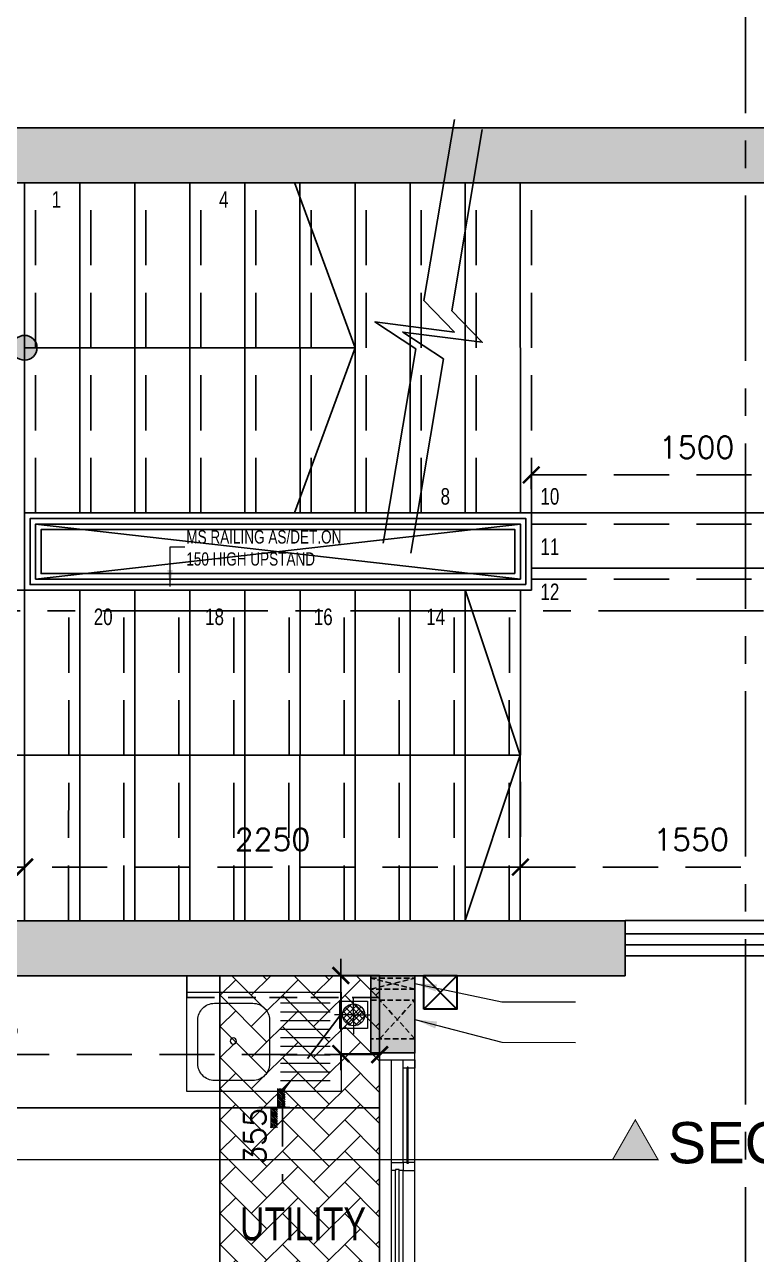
# Model space of a CAD drawing. Header units: millimetres. Extents: x 1180970 to 1231451, y -5737889 to -5695638.
# Drawn here: x 1210016 to 1213337, y -5720489 to -5714907 of the extents above; entities that cross this region are included whole.
import ezdxf

# ---------------------------------------------------------------- set-up
doc = ezdxf.new("R2010")
doc.units = ezdxf.units.MM
doc.header["$LTSCALE"] = 1000
doc.header["$MEASUREMENT"] = 0
for name, pattern in [('1BHK-A$1$( Hidden )', [0.375, 0.25, -0.125]), ('1BHK-A$1$HIDDEN', [0.375, 0.25, -0.125]), ('AUDIT_D_120904163729-0', [0]), ('T8 - GROUND FLOOR CORE$0$DASHED2', [0.375, 0.25, -0.125]), ('T8 - GROUND FLOOR CORE$0$HIDDEN', [0.375, 0.25, -0.125]), ('T8(T9 IS SIMILAR) - GROUND FLOOR - DIMENSION & TEXTING$0$HIDDEN', [0.375, 0.25, -0.125]), ('T8_PROFILE SECTIONS$0$HIDDEN', [0.375, 0.25, -0.125]), ('T8_PROFILE SECTIONS$0$PHANTOM2', [1.25, 0.625, -0.125, 0.125, -0.125, 0.125, -0.125]), ('T8_REFUGE COLUMNS$0$CENTER2', [1.125, 0.75, -0.125, 0.125, -0.125])]:
    doc.linetypes.add(name, pattern=pattern)
doc.layers.get('0').update_dxf_attribs({"linetype": 'AUDIT_D_120904163729-0'})
for name, color, linetype in [('1BHK-A$0$A-DECK SUNK 125', 8, 'Continuous'), ('1BHK-A$0$a-KIT FIX', 251, 'Continuous'), ('1BHK-A$0$A-SERVICES CUTOUT', 8, 'Continuous'), ('1BHK-A$0$a-tile drop', 3, 'Continuous'), ('1BHK-A$0$APT PLANS-typ$0$TILEDROP', 3, 'Continuous'), ('1BHK-A$0$LEDGE WALL', 5, 'Continuous'), ('T8 - GROUND FLOOR CORE$0$A-DIMENSIONS', 2, 'T8 - GROUND FLOOR CORE$0$HIDDEN'), ('T8 - GROUND FLOOR CORE$0$A-FINISHED STAIRS', 1, 'Continuous'), ('T8 - GROUND FLOOR CORE$0$A-UNFINISHED STAIRS', 30, 'T8 - GROUND FLOOR CORE$0$DASHED2'), ('T8 - GROUND FLOOR CORE$0$A_rail', 253, 'Continuous'), ('T8 - GROUND FLOOR CORE$0$B-AR-ANNO-E DECK FLOOR$0$a-text', 4, 'Continuous'), ('T8 - GROUND FLOOR CORE$0$BEAM', 5, 'T8 - GROUND FLOOR CORE$0$HIDDEN'), ('T8 - GROUND FLOOR CORE$0$CUT-OUT', 49, 'Continuous'), ('T8 - GROUND FLOOR CORE$1$STAIRS', 1, 'Continuous'), ('T8(T9 IS SIMILAR) - GROUND FLOOR - DIMENSION & TEXTING$0$A-DIMENSIONS', 2, 'T8(T9 IS SIMILAR) - GROUND FLOOR - DIMENSION & TEXTING$0$HIDDEN'), ('T8_PROFILE SECTIONS$0$A-PROFILE SECTIONS', 81, 'T8_PROFILE SECTIONS$0$PHANTOM2'), ('T8_REFUGE COLUMNS$0$A-CENTERLINE', 193, 'T8_REFUGE COLUMNS$0$CENTER2'), ('T8_REFUGE COLUMNS$0$A-RCC COLS', 3, 'Continuous'), ('T8_REFUGE COLUMNS$0$A-SHEAR WALL THICKENING', 3, 'Continuous')]:
    doc.layers.add(name, color=color, linetype=linetype)
for name, color, linetype, lineweight in [('1BHK-A$0$A-WALL- 160', 6, 'Continuous', 30), ('1BHK-A$0$Window', 4, 'Continuous', 20), ('1BHK-A$1$$0$a-TOI-fixtures', 251, 'Continuous', 0), ('1BHK-A$1$a-TOI-fixtures', 251, 'Continuous', 0), ('T8 - GROUND FLOOR CORE$0$R0-18-10-2014-T1-1st Podium Floor Plan$0$Text', 2, 'Continuous', 0), ('T8(T9 IS SIMILAR) - GROUND FLOOR - DIMENSION & TEXTING$0$a-Text', 4, 'Continuous', 0), ('T8(T9 IS SIMILAR) - GROUND FLOOR - DIMENSION & TEXTING$0$R0-18-10-2014-T1-1st Podium Floor Plan$0$Text', 2, 'Continuous', 0), ('T8(T9 IS SIMILAR) - GROUND FLOOR$0$D&W', 8, 'Continuous', 25)]:
    doc.layers.add(name, color=color, linetype=linetype, lineweight=lineweight)
doc.layers.add('T8_REFUGE COLUMNS$0$COL-HATCH', color=7, linetype='Continuous', lineweight=25, true_color=0xa3a3a3)
doc.styles.add('T8 - GROUND FLOOR CORE$0$ARIAL ARROW', font='swisscl.ttf')
doc.styles.add('T8 - GROUND FLOOR CORE$0$Romans 1', font='romans.shx', dxfattribs={"height": 100})
doc.styles.add('T8 - GROUND FLOOR CORE$0$Tahoma', font='tahoma.ttf')
doc.styles.add('T8(T9 IS SIMILAR) - GROUND FLOOR - DIMENSION & TEXTING$0$ARIAL ARROW', font='swisscl.ttf')
doc.styles.add('T8(T9 IS SIMILAR) - GROUND FLOOR - DIMENSION & TEXTING$0$Romans 1', font='romans.shx', dxfattribs={"height": 100})
doc.styles.add('T8(T9 IS SIMILAR) - GROUND FLOOR - DIMENSION & TEXTING$0$Tahoma', font='tahoma.ttf')
doc.styles.add('T8_PROFILE SECTIONS$0$arial', font='sanss___.ttf')
doc.dimstyles.new('T8 - GROUND FLOOR CORE$0$ALPINE S', dxfattribs={"dimscale": 0, "dimtxt": 100, "dimasz": 75, "dimexe": 0, "dimexo": 0, "dimgap": 75, "dimtad": 1, "dimdec": 0, "dimzin": 0, "dimdsep": 46, "dimtxsty": 'T8 - GROUND FLOOR CORE$0$Romans 1', "dimblk": 'T8 - GROUND FLOOR CORE$0$_ArchTick', "dimcen": 0.09, "dimclrd": 256, "dimclre": 256, "dimclrt": 7, "dimadec": 0, "dimazin": 0, "dimtfac": 1, "dimtdec": 0, "dimtofl": 0, "dimtmove": 1, "dimatfit": 0, "dimldrblk": 'T8 - GROUND FLOOR CORE$0$_Open90', "dimfxl": 1, "dimtolj": 1, "dimtzin": 0, "dimarcsym": 0})
doc.dimstyles.new('T8 - GROUND FLOOR CORE$0$SAMATA STD', dxfattribs={"dimtxt": 100, "dimasz": 50, "dimexe": 50, "dimexo": 50, "dimgap": 10, "dimtad": 0, "dimdec": 0, "dimrnd": 5, "dimzin": 0, "dimdsep": 46, "dimtxsty": 'T8 - GROUND FLOOR CORE$0$Tahoma', "dimblk": 'T8 - GROUND FLOOR CORE$0$_Origin2', "dimcen": -50, "dimdle": 50, "dimclrd": 7, "dimclre": 7, "dimclrt": 7, "dimadec": 0, "dimazin": 0, "dimtfac": 1, "dimtdec": 0, "dimtmove": 1, "dimatfit": 3, "dimfxl": 150, "dimtfill": 1, "dimtolj": 1, "dimtzin": 0, "dimlwd": -1, "dimlwe": -1, "dimarcsym": 0})
doc.dimstyles.new('T8(T9 IS SIMILAR) - GROUND FLOOR - DIMENSION & TEXTING$0$ALPINE S', dxfattribs={"dimscale": 0, "dimtxt": 100, "dimasz": 75, "dimexe": 0, "dimexo": 0, "dimgap": 75, "dimtad": 1, "dimdec": 0, "dimzin": 0, "dimdsep": 46, "dimtxsty": 'T8(T9 IS SIMILAR) - GROUND FLOOR - DIMENSION & TEXTING$0$Romans 1', "dimblk": 'T8(T9 IS SIMILAR) - GROUND FLOOR - DIMENSION & TEXTING$0$_ArchTick', "dimcen": 0.09, "dimclrd": 256, "dimclre": 256, "dimclrt": 7, "dimadec": 0, "dimazin": 0, "dimtfac": 1, "dimtdec": 0, "dimtofl": 0, "dimtmove": 1, "dimatfit": 0, "dimldrblk": 'T8(T9 IS SIMILAR) - GROUND FLOOR - DIMENSION & TEXTING$0$_Open90', "dimfxl": 1, "dimtolj": 1, "dimtzin": 0, "dimarcsym": 0})
doc.dimstyles.new('T8(T9 IS SIMILAR) - GROUND FLOOR - DIMENSION & TEXTING$0$SAMATA STD', dxfattribs={"dimtxt": 100, "dimasz": 50, "dimexe": 50, "dimexo": 50, "dimgap": 10, "dimtad": 0, "dimdec": 0, "dimrnd": 5, "dimzin": 0, "dimdsep": 46, "dimtxsty": 'T8(T9 IS SIMILAR) - GROUND FLOOR - DIMENSION & TEXTING$0$Tahoma', "dimblk": 'T8(T9 IS SIMILAR) - GROUND FLOOR - DIMENSION & TEXTING$0$_Origin2', "dimcen": -50, "dimdle": 50, "dimclrd": 7, "dimclre": 7, "dimclrt": 7, "dimadec": 0, "dimazin": 0, "dimtfac": 1, "dimtdec": 0, "dimtmove": 1, "dimatfit": 3, "dimfxl": 150, "dimtfill": 1, "dimtolj": 1, "dimtzin": 0, "dimlwd": -1, "dimlwe": -1, "dimarcsym": 0})

# ---------------------------------------------------------------- blocks, each defined once
blk = doc.blocks.new('1BHK-A$0$1500')
at = {"layer": '1BHK-A$0$Window', "color": 1, "lineweight": 13}
for p, q in [((1150276.5, -5694418.8), (1148842.5, -5694418.8)), ((1149307.5, -5694418.8), (1148880, -5694418.8)), ((1149307.5, -5694472.1), (1148880, -5694472.1)), ((1149773.7, -5694472.1), (1149345, -5694472.1)), ((1149811.2, -5694472.1), (1150276.5, -5694472.1)), ((1149307.5, -5694525.5), (1148842.5, -5694525.5)), ((1149773.7, -5694525.5), (1149345, -5694525.5)), ((1150239, -5694525.5), (1149811.2, -5694525.5)), ((1149773.7, -5694578.8), (1148842.5, -5694578.8)), ((1150239, -5694578.8), (1149811.2, -5694578.8))]:
    blk.add_line(p, q, dxfattribs=at)
at = {"layer": '1BHK-A$0$Window', "color": 5, "lineweight": 13}
for p, q in [((1149307.5, -5694449.1), (1148880, -5694449.1)), ((1149307.5, -5694453.6), (1148880, -5694453.6)), ((1149773.7, -5694490.7), (1149345, -5694490.7)), ((1149773.7, -5694506.9), (1149345, -5694506.9)), ((1150239, -5694544.1), (1149811.2, -5694544.1)), ((1150239, -5694560.2), (1149811.2, -5694560.2))]:
    blk.add_line(p, q, dxfattribs=at)
at = {"layer": '1BHK-A$0$Window', "color": 4, "lineweight": 13}
for points in [[(1148842.5, -5694418.8), (1148809.5, -5694418.8), (1148809.5, -5694578.8), (1148842.5, -5694578.8)], [(1148880, -5694453.6), (1148880, -5694472.1), (1148842.5, -5694472.1), (1148842.5, -5694418.8), (1148880, -5694418.8), (1148880, -5694449.1), (1148875.5, -5694449.1), (1148875.5, -5694453.6)], [(1149307.5, -5694453.6), (1149307.5, -5694472.1), (1149345, -5694472.1), (1149345, -5694418.8), (1149307.5, -5694418.8), (1149307.5, -5694449.1), (1149312, -5694449.1), (1149312, -5694453.6)], [(1150309.5, -5694418.8), (1150276.5, -5694418.8), (1150276.5, -5694578.8), (1150309.5, -5694578.8)], [(1149345, -5694506.9), (1149345, -5694525.5), (1149307.5, -5694525.5), (1149307.5, -5694472.1), (1149345, -5694472.1), (1149345, -5694490.7), (1149340.5, -5694490.7), (1149340.5, -5694506.9)], [(1149773.7, -5694506.9), (1149773.7, -5694525.5), (1149811.2, -5694525.5), (1149811.2, -5694472.1), (1149773.7, -5694472.1), (1149773.7, -5694490.7), (1149778.2, -5694490.7), (1149778.2, -5694506.9)], [(1149811.2, -5694560.2), (1149811.2, -5694578.8), (1149773.7, -5694578.8), (1149773.7, -5694525.5), (1149811.2, -5694525.5), (1149811.2, -5694544.1), (1149806.7, -5694544.1), (1149806.7, -5694560.2)], [(1150239, -5694560.2), (1150239, -5694578.8), (1150276.5, -5694578.8), (1150276.5, -5694525.5), (1150239, -5694525.5), (1150239, -5694544.1), (1150243.5, -5694544.1), (1150243.5, -5694560.2)]]:
    blk.add_lwpolyline(points, close=True, dxfattribs=at)
blk = doc.blocks.new('1BHK-A$0$SINK1-flat-1')
at = {"layer": '1BHK-A$1$a-TOI-fixtures'}
for p, q in [((-275, -50), (-50, -50)), ((-275, -88.9), (-50, -88.9)), ((-275, -127.8), (-50, -127.8)), ((-275, -166.7), (-50, -166.7)), ((-275, -205.6), (-50, -205.6)), ((-275, -244.4), (-50, -244.4)), ((-275, -283.3), (-50, -283.3)), ((-275, -322.2), (-50, -322.2)), ((-275, -361.1), (-50, -361.1)), ((-50, -400), (-275, -400))]:
    blk.add_line(p, q, dxfattribs=at)
blk.add_lwpolyline([(-700, 0), (-700, -450), (0, -450), (0, 0)], close=True, dxfattribs=at)
blk.add_lwpolyline([(-400, -50), (-575, -50, 0.414214), (-650, -125), (-650, -325, 0.414214), (-575, -400), (-400, -400, 0.414214), (-325, -325), (-325, -125, 0.414214)], format="xyb", close=True, dxfattribs=at)
at = {"layer": '1BHK-A$1$a-TOI-fixtures', "linetype": 'Continuous'}
blk.add_circle((-489.5, -228.6), 14.4, dxfattribs=at)
blk = doc.blocks.new('1BHK-A$1$$0$Type-A-First Floor Plan-bottom-up$0$FLOOR TRAP-flat-6')
at = {"layer": '1BHK-A$1$$0$a-TOI-fixtures'}
h = blk.add_hatch(dxfattribs=at)
h.set_pattern_fill('ACET-2D-_USER', color=256, scale=20, angle=45, style=0, double=1, pattern_type=0)
h.set_pattern_definition([(45, (-789896.981, 5385770.066), (-14.142135624, 14.142135624), []), (135, (-789896.981, 5385770.066), (-14.142135624, -14.142135624), [])])
edge = h.paths.add_edge_path()
edge.add_arc((150, 150), 50, 0, 360)
for q in [(150, 228.6), (67.6, 150), (237.4, 150), (150, 63.6)]:
    blk.add_line((150, 150), q, dxfattribs=at)
blk.add_lwpolyline([(87.5, 212.5), (212.5, 212.5), (212.5, 87.5), (87.5, 87.5)], close=True, dxfattribs=at)
blk.add_circle((150, 150), 50, dxfattribs=at)
blk = doc.blocks.new('1BHK-A$0$TILE DROP -x')
at = {"layer": '1BHK-A$0$APT PLANS-typ$0$TILEDROP'}
h = blk.add_hatch(dxfattribs=at)
h.set_pattern_fill('ACET-2D-ANSI31', color=8, scale=90, angle=90, style=0)
h.set_pattern_definition([(135, (-851695.914, 5365039.183), (-7.954951288, -7.954951288), [])])
h.paths.add_polyline_path([(-58324, -19206), (-58324, -19024), (-58262, -19024), (-58262, -19206)])
edge = h.paths.add_edge_path()
edge.add_line((-58324, -19381), (-58394, -19381))
edge.add_line((-58324, -19206), (-58324, -19381))
edge.add_line((-58393, -19206), (-58324, -19206))
edge.add_line((-58393, -19381), (-58393, -19206))
at = {"layer": '1BHK-A$0$APT PLANS-typ$0$TILEDROP', "color": 1}
blk.add_line((-58154, -19206), (-58434, -19206), dxfattribs=at)
at = {"layer": '1BHK-A$0$APT PLANS-typ$0$TILEDROP', "color": 20, "const_width": 10}
for points in [[(-58262, -19206), (-58262, -19024)], [(-58324, -19381), (-58324, -19206)], [(-58324, -19206), (-58262, -19206)]]:
    blk.add_lwpolyline(points, dxfattribs=at)
blk = doc.blocks.new('1BHK-A')
at = {"layer": '1BHK-A$0$A-DECK SUNK 125'}
h = blk.add_hatch(dxfattribs=at)
h.set_pattern_fill('AR-HBONE', color=256, scale=25, style=0)
h.set_pattern_definition([(45, (-107180.45, 61072.54), (1e-14, 141.4213562), [300, -100]), (135, (-107109.74, 61143.25), (1e-14, 141.4213562), [300, -100])])
h.paths.add_polyline_path([(1147149.5, -5721674.6), (1146939.2, -5721674.6), (1146939.2, -5721574.6), (1146424.5, -5721574.6), (1146424.5, -5719224.6), (1147149.5, -5719224.6)])
at = {"linetype": '1BHK-A$1$( Hidden )', "ltscale": 0.1}
for p, q in [((1146264.7, -5719285.5), (1146464.2, -5719235.5)), ((1146464.2, -5719285.5), (1146264.7, -5719235.5)), ((1146264.6, -5719510.5), (1146424.5, -5719335.5, 0.6)), ((1146424.5, -5719510.5, 0.6), (1146264.7, -5719335.5))]:
    blk.add_line(p, q, dxfattribs=at)
for points in [[(1146464.2, -5719235.5), (1146264.7, -5719235.5), (1146264.7, -5719285.5), (1146464.2, -5719285.5)], [(1146464.2, -5719335.5), (1146264.7, -5719335.5), (1146264.7, -5719510.5), (1146464.2, -5719510.5)]]:
    blk.add_lwpolyline(points, close=True, dxfattribs=at)
at = {"layer": '1BHK-A$0$a-KIT FIX', "color": 1}
blk.add_line((1146424.5, -5719824.6), (1150039.7, -5719824.6), dxfattribs=at)
at = {"layer": '1BHK-A$0$A-SERVICES CUTOUT', "ltscale": 5}
blk.add_lwpolyline([(1147149.5, -5721674.6), (1146939.2, -5721674.6), (1146939.2, -5721574.6), (1146424.5, -5721574.6), (1146424.5, -5719224.6), (1147149.5, -5719224.6)], close=True, dxfattribs=at)
at = {"layer": '1BHK-A$0$A-WALL- 160', "color": 5, "ltscale": 0.3}
for p, q in [((1146074.8, -5719224.2), (1146224.3, -5719376, 0.6)), ((1146224.3, -5719224.2), (1146074.8, -5719376, 0.6))]:
    blk.add_line(p, q, dxfattribs=at)
blk.add_lwpolyline([(1146224.3, -5719376), (1146224.3, -5719224), (1146074.3, -5719224), (1146074.3, -5719376)], close=True, dxfattribs=at)
at = {"layer": '1BHK-A$0$LEDGE WALL', "linetype": '1BHK-A$1$HIDDEN', "ltscale": 0.5}
blk.add_lwpolyline([(1147299.5, -5719224), (1147299.5, -5719324), (1146424.5, -5719324)], dxfattribs=at)
at = {"layer": '1BHK-A$0$a-KIT FIX', "extrusion": (0, 0, -1), "xscale": -1, "zscale": -1, "rotation": 180}
blk.add_blockref('1BHK-A$0$SINK1-flat-1', (-1146599.5, -5719749.7), dxfattribs=at)
at = {"layer": '1BHK-A$0$a-tile drop', "xscale": -0.5, "yscale": 0.5, "zscale": 0.5, "rotation": 180.0003204097975}
blk.add_blockref('1BHK-A$0$TILE DROP -x', (1176050, -5729426.1), dxfattribs=at)
at = {"layer": '1BHK-A$0$A-WALL- 160', "linetype": 'ByBlock', "xscale": -1, "rotation": 90}
blk.add_blockref('1BHK-A$0$1500', (-4548154.3, -4570764.3), dxfattribs=at)
at = {"layer": '1BHK-A$1$$0$a-TOI-fixtures', "extrusion": (0, 0, -1), "zscale": -1, "rotation": 270}
blk.add_blockref('1BHK-A$1$$0$Type-A-First Floor Plan-bottom-up$0$FLOOR TRAP-flat-6', (-1146692.9, -5719252.1), dxfattribs=at)
blk = doc.blocks.new('T8_REFUGE COLUMNS$0$A$C277F3394')
at = {"layer": 'T8_REFUGE COLUMNS$0$A-SHEAR WALL THICKENING', "linetype": 'ByBlock', "true_color": 0xa3a3a3}
h = blk.add_hatch(color=253, dxfattribs=at)
h.dxf.hatch_style = 1
h.paths.add_polyline_path([(6495, 0.2), (6695, 0.2), (6695, -349.8), (6495, -349.8)])
at = {"layer": 'T8_REFUGE COLUMNS$0$A-SHEAR WALL THICKENING', "linetype": 'ByBlock'}
blk.add_lwpolyline([(6495, 0.2), (6695, 0.2), (6695, -349.8), (6495, -349.8)], close=True, dxfattribs=at)
blk = doc.blocks.new('T8_REFUGE COLUMNS$0$A$C46A13422')
at = {"layer": 'T8_REFUGE COLUMNS$0$A-SHEAR WALL THICKENING', "linetype": 'ByBlock'}
blk.add_blockref('T8_REFUGE COLUMNS$0$A$C277F3394', (-5609.8, -7500), dxfattribs=at)
blk = doc.blocks.new('T8_REFUGE COLUMNS')
at = {"layer": 'T8_REFUGE COLUMNS$0$COL-HATCH', "linetype": 'ByBlock'}
h = blk.add_hatch(color=256, dxfattribs=at)
h.dxf.hatch_style = 1
h.paths.add_polyline_path([(1215612.1, -5715624.9), (1207452.1, -5715624.9), (1207452.1, -5715374.9), (1215612.1, -5715374.9)])
h = blk.add_hatch(color=256, dxfattribs=at)
h.dxf.hatch_style = 1
h.paths.add_polyline_path([(1212742.1, -5719224.9), (1207452.1, -5719224.9), (1207452.1, -5718974.9), (1212742.1, -5718974.9)])
at = {"layer": 'T8_REFUGE COLUMNS$0$A-CENTERLINE'}
for p, q in [((1213287.1, -5728808.5), (1213287.1, -5698573.6)), ((1223494.9, -5717567.4), (1182495.9, -5717567.4))]:
    blk.add_line(p, q, dxfattribs=at)
at = {"layer": 'T8_REFUGE COLUMNS$0$A-RCC COLS', "linetype": 'ByBlock'}
for points in [[(1215612.1, -5715624.9), (1207452.1, -5715624.9), (1207452.1, -5715374.9), (1215612.1, -5715374.9)], [(1212742.1, -5719224.9), (1207452.1, -5719224.9), (1207452.1, -5718974.9), (1212742.1, -5718974.9)]]:
    blk.add_lwpolyline(points, close=True, dxfattribs=at)
blk.add_blockref('T8_REFUGE COLUMNS$0$A$C46A13422', (1210702.1, -5711724.9), dxfattribs=at)
blk = doc.blocks.new('T8 - GROUND FLOOR CORE$1$A$C29262D9E')
at = {"layer": 'T8 - GROUND FLOOR CORE$1$STAIRS'}
h = blk.add_hatch(color=7, dxfattribs=at)
edge = h.paths.add_edge_path()
edge.add_arc((0, 0), 0.075, 0, 360)
at = {"layer": 'T8 - GROUND FLOOR CORE$1$STAIRS', "color": 7}
blk.add_circle((0, 0), 0.075, dxfattribs=at)
blk = doc.blocks.new('T8 - GROUND FLOOR CORE$0$_ArchTick')
at = {"color": 0, "linetype": 'ByBlock', "const_width": 0.15}
blk.add_lwpolyline([(-0.5, -0.5), (0.5, 0.5)], dxfattribs=at)
blk = doc.blocks.new('*D191')
at = {"layer": 'T8 - GROUND FLOOR CORE$0$A-DIMENSIONS', "linetype": 'T8 - GROUND FLOOR CORE$0$HIDDEN', "lineweight": -2, "transparency": 16777216}
for p, q in [((1208515.7, -5718849.4), (1208515.7, -5718731.4)), ((1210015.9, -5718931.1), (1210015.9, -5718731.4))]:
    blk.add_line(p, q, dxfattribs=at)
at = {"layer": 'T8 - GROUND FLOOR CORE$0$A-DIMENSIONS', "lineweight": -2, "transparency": 16777216}
blk.add_line((1210015.9, -5718731.4), (1208515.7, -5718731.4), dxfattribs=at)
at = {"layer": 'T8 - GROUND FLOOR CORE$0$A-DIMENSIONS', "linetype": 'ByBlock', "lineweight": -2, "transparency": 16777216, "xscale": 75, "yscale": 75, "zscale": 75, "rotation": 180}
blk.add_blockref('T8 - GROUND FLOOR CORE$0$_ArchTick', (1208515.7, -5718731.4), dxfattribs=at)
at = {"layer": 'T8 - GROUND FLOOR CORE$0$A-DIMENSIONS', "linetype": 'ByBlock', "lineweight": -2, "transparency": 16777216, "xscale": 75, "yscale": 75, "zscale": 75}
blk.add_blockref('T8 - GROUND FLOOR CORE$0$_ArchTick', (1210015.9, -5718731.4), dxfattribs=at)
at = {"layer": 'T8 - GROUND FLOOR CORE$0$A-DIMENSIONS', "color": 7, "linetype": 'ByBlock', "transparency": 16777216, "insert": (1209265.8, -5718606.4), "char_height": 100, "attachment_point": 5, "style": 'T8 - GROUND FLOOR CORE$0$Romans 1'}
blk.add_mtext('\\A1;1500', dxfattribs=at)
blk = doc.blocks.new('T8 - GROUND FLOOR CORE$0$_Open90')
at = {"color": 0, "linetype": 'ByBlock', "lineweight": -2}
for p, q in [((0, 0), (-1, 0)), ((-0.5, 0.5), (0, 0)), ((0, 0), (-0.5, -0.5))]:
    blk.add_line(p, q, dxfattribs=at)
blk = doc.blocks.new('*D192')
at = {"layer": 'T8 - GROUND FLOOR CORE$0$A-DIMENSIONS', "linetype": 'T8 - GROUND FLOOR CORE$0$HIDDEN', "lineweight": -2, "transparency": 16777216}
for p, q in [((1212265.9, -5718719.2), (1212265.9, -5718731.4)), ((1213815.7, -5718719.2), (1213815.7, -5718731.4))]:
    blk.add_line(p, q, dxfattribs=at)
at = {"layer": 'T8 - GROUND FLOOR CORE$0$A-DIMENSIONS', "lineweight": -2, "transparency": 16777216}
blk.add_line((1212265.9, -5718731.4), (1213815.7, -5718731.4), dxfattribs=at)
at = {"layer": 'T8 - GROUND FLOOR CORE$0$A-DIMENSIONS', "linetype": 'ByBlock', "lineweight": -2, "transparency": 16777216, "xscale": 75, "yscale": 75, "zscale": 75, "rotation": 180}
blk.add_blockref('T8 - GROUND FLOOR CORE$0$_ArchTick', (1212265.9, -5718731.4), dxfattribs=at)
at = {"layer": 'T8 - GROUND FLOOR CORE$0$A-DIMENSIONS', "linetype": 'ByBlock', "lineweight": -2, "transparency": 16777216, "xscale": 75, "yscale": 75, "zscale": 75}
blk.add_blockref('T8 - GROUND FLOOR CORE$0$_ArchTick', (1213815.7, -5718731.4), dxfattribs=at)
at = {"layer": 'T8 - GROUND FLOOR CORE$0$A-DIMENSIONS', "color": 7, "linetype": 'ByBlock', "transparency": 16777216, "insert": (1213040.8, -5718606.4), "char_height": 100, "attachment_point": 5, "style": 'T8 - GROUND FLOOR CORE$0$Romans 1'}
blk.add_mtext('\\A1;1550', dxfattribs=at)
blk = doc.blocks.new('*D193')
at = {"layer": 'T8 - GROUND FLOOR CORE$0$A-DIMENSIONS', "linetype": 'T8 - GROUND FLOOR CORE$0$HIDDEN', "lineweight": -2, "transparency": 16777216}
for p, q in [((1210015.9, -5718344.5), (1210015.9, -5718731.4)), ((1212265.9, -5718344.5), (1212265.9, -5718731.4))]:
    blk.add_line(p, q, dxfattribs=at)
at = {"layer": 'T8 - GROUND FLOOR CORE$0$A-DIMENSIONS', "lineweight": -2, "transparency": 16777216}
blk.add_line((1212265.9, -5718731.4), (1210015.9, -5718731.4), dxfattribs=at)
at = {"layer": 'T8 - GROUND FLOOR CORE$0$A-DIMENSIONS', "linetype": 'ByBlock', "lineweight": -2, "transparency": 16777216, "xscale": 75, "yscale": 75, "zscale": 75, "rotation": 180}
blk.add_blockref('T8 - GROUND FLOOR CORE$0$_ArchTick', (1210015.9, -5718731.4), dxfattribs=at)
at = {"layer": 'T8 - GROUND FLOOR CORE$0$A-DIMENSIONS', "linetype": 'ByBlock', "lineweight": -2, "transparency": 16777216, "xscale": 75, "yscale": 75, "zscale": 75}
blk.add_blockref('T8 - GROUND FLOOR CORE$0$_ArchTick', (1212265.9, -5718731.4), dxfattribs=at)
at = {"layer": 'T8 - GROUND FLOOR CORE$0$A-DIMENSIONS', "color": 7, "linetype": 'ByBlock', "transparency": 16777216, "insert": (1211140.9, -5718606.4), "char_height": 100, "attachment_point": 5, "style": 'T8 - GROUND FLOOR CORE$0$Romans 1'}
blk.add_mtext('\\A1;2250', dxfattribs=at)
blk = doc.blocks.new('T8 - GROUND FLOOR CORE$0$_Origin2')
at = {"color": 0, "linetype": 'ByBlock', "lineweight": -2}
blk.add_line((-0.5, 0), (-1, 0), dxfattribs=at)
for radius in [0.5, 0.25]:
    blk.add_circle((0, 0), radius, dxfattribs=at)
blk = doc.blocks.new('*D239')
at = {"layer": 'T8 - GROUND FLOOR CORE$0$A-DIMENSIONS', "linetype": 'T8 - GROUND FLOOR CORE$0$HIDDEN', "lineweight": -2, "transparency": 16777216}
for p, q in [((1212315.6, -5717016), (1212315.6, -5716951)), ((1213815.7, -5717016), (1213815.7, -5716951))]:
    blk.add_line(p, q, dxfattribs=at)
at = {"layer": 'T8 - GROUND FLOOR CORE$0$A-DIMENSIONS', "lineweight": -2, "transparency": 16777216}
blk.add_line((1212315.6, -5716951), (1213815.7, -5716951), dxfattribs=at)
at = {"layer": 'T8 - GROUND FLOOR CORE$0$A-DIMENSIONS', "linetype": 'ByBlock', "lineweight": -2, "transparency": 16777216, "xscale": 75, "yscale": 75, "zscale": 75, "rotation": 180}
blk.add_blockref('T8 - GROUND FLOOR CORE$0$_ArchTick', (1212315.6, -5716951), dxfattribs=at)
at = {"layer": 'T8 - GROUND FLOOR CORE$0$A-DIMENSIONS', "linetype": 'ByBlock', "lineweight": -2, "transparency": 16777216, "xscale": 75, "yscale": 75, "zscale": 75}
blk.add_blockref('T8 - GROUND FLOOR CORE$0$_ArchTick', (1213815.7, -5716951), dxfattribs=at)
at = {"layer": 'T8 - GROUND FLOOR CORE$0$A-DIMENSIONS', "color": 7, "linetype": 'ByBlock', "transparency": 16777216, "insert": (1213065.7, -5716826), "char_height": 100, "attachment_point": 5, "style": 'T8 - GROUND FLOOR CORE$0$Romans 1'}
blk.add_mtext('\\A1;1500', dxfattribs=at)
blk = doc.blocks.new('T8(T9 IS SIMILAR) - GROUND FLOOR - DIMENSION & TEXTING$0$_ArchTick')
at = {"color": 0, "linetype": 'ByBlock', "const_width": 0.15}
blk.add_lwpolyline([(-0.5, -0.5), (0.5, 0.5)], dxfattribs=at)
blk = doc.blocks.new('*D736')
at = {"layer": 'T8(T9 IS SIMILAR) - GROUND FLOOR - DIMENSION & TEXTING$0$A-DIMENSIONS', "lineweight": -2, "transparency": 16777216}
for p, q in [((1211451, -5719223), (1211451, -5719148)), ((1211451, -5719223), (1211451, -5719578.3)), ((1211451, -5719400.6), (1211186.1, -5719750.4)), ((1211451, -5719578.3), (1211451, -5719653.3)), ((1211186.1, -5719750.4), (1211186.1, -5720157.5))]:
    blk.add_line(p, q, dxfattribs=at)
at = {"layer": 'T8(T9 IS SIMILAR) - GROUND FLOOR - DIMENSION & TEXTING$0$A-DIMENSIONS', "linetype": 'T8(T9 IS SIMILAR) - GROUND FLOOR - DIMENSION & TEXTING$0$HIDDEN', "lineweight": -2, "transparency": 16777216}
for p, q in [((1211627.3, -5719223), (1211451, -5719223)), ((1211627.3, -5719578.3), (1211451, -5719578.3))]:
    blk.add_line(p, q, dxfattribs=at)
at = {"layer": 'T8(T9 IS SIMILAR) - GROUND FLOOR - DIMENSION & TEXTING$0$A-DIMENSIONS', "linetype": 'ByBlock', "lineweight": -2, "transparency": 16777216, "xscale": 75, "yscale": 75, "zscale": 75}
for p, rotation in [((1211451, -5719223), 270), ((1211451, -5719578.3), 90)]:
    blk.add_blockref('T8(T9 IS SIMILAR) - GROUND FLOOR - DIMENSION & TEXTING$0$_ArchTick', p, dxfattribs=dict(at, rotation=rotation))
at = {"layer": 'T8(T9 IS SIMILAR) - GROUND FLOOR - DIMENSION & TEXTING$0$A-DIMENSIONS', "color": 7, "linetype": 'ByBlock', "transparency": 16777216, "insert": (1211061.1, -5719954), "char_height": 100, "attachment_point": 5, "rotation": 90, "style": 'T8(T9 IS SIMILAR) - GROUND FLOOR - DIMENSION & TEXTING$0$Romans 1'}
blk.add_mtext('\\A1;355', dxfattribs=at)
blk = doc.blocks.new('T8(T9 IS SIMILAR) - GROUND FLOOR - DIMENSION & TEXTING$0$_Open90')
at = {"color": 0, "linetype": 'ByBlock', "lineweight": -2}
for p, q in [((0, 0), (-1, 0)), ((-0.5, 0.5), (0, 0)), ((0, 0), (-0.5, -0.5))]:
    blk.add_line(p, q, dxfattribs=at)
blk = doc.blocks.new('*D698')
at = {"layer": 'T8(T9 IS SIMILAR) - GROUND FLOOR - DIMENSION & TEXTING$0$A-DIMENSIONS', "linetype": 'T8(T9 IS SIMILAR) - GROUND FLOOR - DIMENSION & TEXTING$0$HIDDEN', "lineweight": -2, "transparency": 16777216}
for p, q in [((1208012.1, -5719223.7), (1208012.1, -5719582.7)), ((1211627.3, -5719224), (1211627.3, -5719582.7))]:
    blk.add_line(p, q, dxfattribs=at)
at = {"layer": 'T8(T9 IS SIMILAR) - GROUND FLOOR - DIMENSION & TEXTING$0$A-DIMENSIONS', "lineweight": -2, "transparency": 16777216}
blk.add_line((1211627.3, -5719582.7), (1208012.1, -5719582.7), dxfattribs=at)
at = {"layer": 'T8(T9 IS SIMILAR) - GROUND FLOOR - DIMENSION & TEXTING$0$A-DIMENSIONS', "linetype": 'ByBlock', "lineweight": -2, "transparency": 16777216, "xscale": 75, "yscale": 75, "zscale": 75, "rotation": 180}
blk.add_blockref('T8(T9 IS SIMILAR) - GROUND FLOOR - DIMENSION & TEXTING$0$_ArchTick', (1208012.1, -5719582.7), dxfattribs=at)
at = {"layer": 'T8(T9 IS SIMILAR) - GROUND FLOOR - DIMENSION & TEXTING$0$A-DIMENSIONS', "linetype": 'ByBlock', "lineweight": -2, "transparency": 16777216, "xscale": 75, "yscale": 75, "zscale": 75}
blk.add_blockref('T8(T9 IS SIMILAR) - GROUND FLOOR - DIMENSION & TEXTING$0$_ArchTick', (1211627.3, -5719582.7), dxfattribs=at)
at = {"layer": 'T8(T9 IS SIMILAR) - GROUND FLOOR - DIMENSION & TEXTING$0$A-DIMENSIONS', "color": 7, "linetype": 'ByBlock', "transparency": 16777216, "insert": (1209819.7, -5719457.7), "char_height": 100, "attachment_point": 5, "style": 'T8(T9 IS SIMILAR) - GROUND FLOOR - DIMENSION & TEXTING$0$Romans 1'}
blk.add_mtext('\\A1;3615', dxfattribs=at)
blk = doc.blocks.new('T8(T9 IS SIMILAR) - GROUND FLOOR - DIMENSION & TEXTING$0$_Origin2')
at = {"color": 0, "linetype": 'ByBlock', "lineweight": -2}
blk.add_line((-0.5, 0), (-1, 0), dxfattribs=at)
for radius in [0.5, 0.25]:
    blk.add_circle((0, 0), radius, dxfattribs=at)
blk = doc.blocks.new('T8_PROFILE SECTIONS$0$MH')
at = {"layer": 'T8_PROFILE SECTIONS$0$A-PROFILE SECTIONS', "linetype": 'T8_PROFILE SECTIONS$0$HIDDEN', "ltscale": 2}
h = blk.add_hatch(color=256, dxfattribs=at)
h.dxf.hatch_style = 1
h.paths.add_polyline_path([(1140339.1, -5697424.8), (1140519.9, -5697528.1), (1140339.1, -5697631.3)])
at = {"layer": 'T8_PROFILE SECTIONS$0$A-PROFILE SECTIONS', "linetype": 'T8_PROFILE SECTIONS$0$HIDDEN', "ltscale": 2, "const_width": 5}
blk.add_lwpolyline([(1140339.1, -5697424.8), (1140339.1, -5697424.8), (1140519.9, -5697528.1), (1140339.1, -5697631.3)], close=True, dxfattribs=at)
blk.add_lwpolyline([(1140339.1, -5697424.8), (1140339.1, -5700565.7)], dxfattribs=at)
blk = doc.blocks.new('PROFILE SECTION LINE T9')
at = {"layer": 'T8_PROFILE SECTIONS$0$A-PROFILE SECTIONS', "linetype": 'ByBlock', "xscale": -1, "rotation": 270}
blk.add_blockref('T8_PROFILE SECTIONS$0$MH', (5724597.5, -1148782.9, 0), dxfattribs=at)
at = {"layer": 'T8_PROFILE SECTIONS$0$A-PROFILE SECTIONS', "linetype": 'ByBlock', "insert": (27216.3, -8272.8, 0), "char_height": 187.5, "attachment_point": 1, "style": 'T8_PROFILE SECTIONS$0$arial'}
blk.add_mtext_dynamic_manual_height_columns('SEC-8', width=301.334, gutter_width=500, heights=[0], dxfattribs=at)
blk = doc.blocks.new('T8 - GROUND FLOOR CORE')
at = {"layer": 'T8 - GROUND FLOOR CORE$0$A-FINISHED STAIRS'}
for p, q in [((1210015.9, -5717474, 0.5), (1210015.7, -5715624)), ((1210265.9, -5717124, 0.4), (1210265.7, -5715624)), ((1210515.9, -5717124, 0.4), (1210515.7, -5715624)), ((1210765.9, -5717124, 0.4), (1210765.7, -5715624)), ((1211015.9, -5717124, 0.4), (1211015.7, -5715624)), ((1211265.9, -5717124, 0.4), (1211265.7, -5715624)), ((1211515.9, -5717124, 0.4), (1211515.7, -5715624)), ((1211765.9, -5717124, 0.4), (1211765.7, -5715624)), ((1212015.9, -5717124, 0.4), (1212015.7, -5715624)), ((1212265.9, -5717124, 0.4), (1212265.7, -5715624)), ((1212315.6, -5717124), (1213815.7, -5717124)), ((1212315.6, -5717374), (1213815.7, -5717374)), ((1210015.7, -5718974), (1210015.9, -5717474, 0.4)), ((1210265.7, -5718974), (1210265.9, -5717474, 0.4)), ((1210515.7, -5718974), (1210515.9, -5717474, 0.4)), ((1210765.7, -5718974), (1210765.9, -5717474, 0.4)), ((1211015.7, -5718974), (1211015.9, -5717474, 0.4)), ((1211265.7, -5718974), (1211265.9, -5717474, 0.4)), ((1211515.7, -5718974), (1211515.9, -5717474, 0.4)), ((1211765.7, -5718974), (1211765.9, -5717474, 0.4)), ((1212015.7, -5718974), (1212015.9, -5717474, 0.4)), ((1212265.7, -5718974), (1212265.9, -5717474, 0.4))]:
    blk.add_line(p, q, dxfattribs=at)
at = {"layer": 'T8 - GROUND FLOOR CORE$0$A-UNFINISHED STAIRS', "linetype": 'T8 - GROUND FLOOR CORE$0$HIDDEN'}
for p, q in [((1210065.9, -5717124, 0.4), (1210065.7, -5715624)), ((1210315.9, -5717124, 0.4), (1210315.7, -5715624)), ((1210565.9, -5717124, 0.4), (1210565.7, -5715624)), ((1210815.9, -5717124, 0.4), (1210815.7, -5715624)), ((1211065.9, -5717124, 0.4), (1211065.7, -5715624)), ((1211315.9, -5717124, 0.4), (1211315.7, -5715624)), ((1211565.9, -5717124, 0.4), (1211565.7, -5715624)), ((1211815.9, -5717124, 0.4), (1211815.7, -5715624)), ((1212065.9, -5717124, 0.4), (1212065.7, -5715624)), ((1212315.9, -5717124, 0.4), (1212315.7, -5715624)), ((1212315.6, -5717174), (1213815.7, -5717174)), ((1209965.9, -5717474, 0.4), (1210015.9, -5717474, 0.5)), ((1210215.7, -5718974), (1210215.9, -5717474, 0.4)), ((1210465.7, -5718974), (1210465.9, -5717474, 0.4)), ((1210715.7, -5718974), (1210715.9, -5717474, 0.4)), ((1210965.7, -5718974), (1210965.9, -5717474, 0.4)), ((1211215.7, -5718974), (1211215.9, -5717474, 0.4)), ((1211465.7, -5718974), (1211465.9, -5717474, 0.4)), ((1211715.7, -5718974), (1211715.9, -5717474, 0.4)), ((1211965.7, -5718974), (1211965.9, -5717474, 0.4)), ((1212215.7, -5718974), (1212215.9, -5717474, 0.4)), ((1212315.6, -5717424), (1213815.7, -5717424))]:
    blk.add_line(p, q, dxfattribs=at)
at = {"layer": 'T8 - GROUND FLOOR CORE$0$A_rail', "color": 7}
for points in [[(1212315.9, -5717474), (1210015.7, -5717474), (1210015.7, -5717124), (1212315.9, -5717124)], [(1212240.9, -5717399), (1210090.7, -5717399), (1210090.7, -5717199), (1212240.9, -5717199)]]:
    blk.add_lwpolyline(points, close=True, dxfattribs=at)
at = {"layer": 'T8 - GROUND FLOOR CORE$0$A_rail', "color": 5}
for points in [[(1212290.9, -5717449), (1210040.7, -5717449), (1210040.7, -5717149), (1212290.9, -5717149)], [(1212265.9, -5717424), (1210065.7, -5717424), (1210065.7, -5717174), (1212265.9, -5717174)]]:
    blk.add_lwpolyline(points, close=True, dxfattribs=at)
at = {"layer": 'T8 - GROUND FLOOR CORE$0$BEAM', "linetype": 'ByBlock'}
for points in [[(1213975.7, -5718349.9), (1213975.7, -5719134), (1212742.1, -5719134)], [(1213815.7, -5718349.9), (1213815.7, -5718974), (1212742.1, -5718974)], [(1213925.7, -5718349.9), (1213925.7, -5719084), (1212742.1, -5719084)], [(1213875.7, -5718349.9), (1213875.7, -5719034), (1212742.1, -5719034)]]:
    blk.add_lwpolyline(points, dxfattribs=at)
at = {"layer": 'T8 - GROUND FLOOR CORE$0$CUT-OUT'}
for p, q in [((1212265.9, -5717174, 0.4), (1210065.7, -5717424, 1)), ((1210065.7, -5717174, 1), (1212265.9, -5717424, 0.4))]:
    blk.add_line(p, q, dxfattribs=at)
at = {"layer": 'T8 - GROUND FLOOR CORE$1$STAIRS', "color": 7}
for points in [[(1211966.5, -5715337.6), (1211828.1, -5716160.1), (1211966.5, -5716302.8), (1211605.8, -5716256.7), (1211791.3, -5716378.9), (1211643.1, -5717260.3)], [(1212092.8, -5715383.5), (1211954.4, -5716206), (1212092.8, -5716348.7), (1211732, -5716302.6), (1211917.6, -5716424.8), (1211769.3, -5717306.2)]]:
    blk.add_lwpolyline(points, dxfattribs=at)
for points, elevation in [([(1210015.8, -5716374.1), (1211515.7, -5716374.1), (1211240.7, -5717124), (1211515.7, -5716374.1), (1211240.7, -5715624)], 0), ([(1209265.7, -5718223.4), (1212265.7, -5718223.4), (1212015.7, -5718973.3), (1212265.7, -5718223.4), (1212015.7, -5717473.3)], -0.8)]:
    blk.add_lwpolyline(points, dxfattribs=dict(at, elevation=elevation))
at = {"layer": 'T8 - GROUND FLOOR CORE$0$B-AR-ANNO-E DECK FLOOR$0$a-text', "xscale": 750, "yscale": 750, "zscale": 750}
blk.add_blockref('T8 - GROUND FLOOR CORE$1$A$C29262D9E', (1210015.7, -5716374, -0.2), dxfattribs=at)
at = {"layer": 'T8 - GROUND FLOOR CORE$0$R0-18-10-2014-T1-1st Podium Floor Plan$0$Text', "linetype": 'ByBlock', "style": 'T8 - GROUND FLOOR CORE$0$ARIAL ARROW'}
for s, p in [('1', (1210138.4, -5715738.3, 0.6)), ('4', (1210898.3, -5715738.3, 0.6)), ('8', (1211903.8, -5717086.1, 0.6)), ('10', (1212357.2, -5717086.1, 0.6)), ('11', (1212357.2, -5717314.5, 0.6)), ('12', (1212357.2, -5717519.3, 0.6)), ('20', (1210329.7, -5717632.7, 0.6)), ('18', (1210835.1, -5717632.7, 0.6)), ('16', (1211328.5, -5717632.7, 0.6)), ('14', (1211838.6, -5717632.7, 0.6))]:
    blk.add_text(s, height=75, dxfattribs=at).set_placement(p)
at = {"layer": 'T8 - GROUND FLOOR CORE$0$R0-18-10-2014-T1-1st Podium Floor Plan$0$Text', "insert": (1210749.7, -5717363.5, 0.6), "char_height": 60, "width": 721.2, "attachment_point": 7, "style": 'T8 - GROUND FLOOR CORE$0$ARIAL ARROW'}
blk.add_mtext('MS RAILING AS/DET.ON 150 HIGH UPSTAND', dxfattribs=at)
at = {"layer": 'T8 - GROUND FLOOR CORE$0$A-DIMENSIONS', "linetype": 'ByBlock'}
for base, p1, p2, picture, middle in [((1213815.7, -5716951), (1212315.6, -5717016), (1213815.7, -5717016), '*D239', (1213065.7, -5716826)), ((1210015.9, -5718731.4), (1212265.9, -5718344.5, 0.4), (1210015.9, -5718344.5, 0.4), '*D193', (1211140.9, -5718606.4)), ((1208515.7, -5718731.4), (1210015.9, -5718931.1, 0.4), (1208515.7, -5718849.4), '*D191', (1209265.8, -5718606.4)), ((1213815.7, -5718731.4), (1212265.9, -5718719.2, 0.3), (1213815.7, -5718719.2), '*D192', (1213040.8, -5718606.4))]:
    dim = blk.add_linear_dim(base=base, p1=p1, p2=p2, dimstyle='T8 - GROUND FLOOR CORE$0$ALPINE S', override={"dimscale": 1, "dimfxl": 5, "dimarcsym": 1}, dxfattribs=at)
    dim.commit()
    dim.dimension.update_dxf_attribs({"geometry": picture, "text_midpoint": middle})
at = {"layer": 'T8 - GROUND FLOOR CORE$0$R0-18-10-2014-T1-1st Podium Floor Plan$0$Text'}
blk.add_leader([(1210675.7, -5717457.9), (1210675.7, -5717277.7), (1210743.7, -5717277.6)], dimstyle='T8 - GROUND FLOOR CORE$0$SAMATA STD', override={"dimasz": 75, "dimclrd": 2, "dimfxlon": 1, "dimarcsym": 1}, dxfattribs=at)
blk = doc.blocks.new('T8(T9 IS SIMILAR) - GROUND FLOOR')
at = {"layer": 'T8(T9 IS SIMILAR) - GROUND FLOOR$0$D&W', "linetype": 'ByBlock'}
for name in ['T8_REFUGE COLUMNS', 'T8 - GROUND FLOOR CORE']:
    blk.add_blockref(name, (0, 0), dxfattribs=at)
at = {"layer": 'T8(T9 IS SIMILAR) - GROUND FLOOR$0$D&W', "linetype": 'ByBlock', "xscale": -1}
blk.add_blockref('1BHK-A', (2358051.8, 0), dxfattribs=at)
blk = doc.blocks.new('T8(T9 IS SIMILAR) - GROUND FLOOR - DIMENSION & TEXTING')
at = {"layer": 'T8(T9 IS SIMILAR) - GROUND FLOOR - DIMENSION & TEXTING$0$a-Text', "style": 'T8(T9 IS SIMILAR) - GROUND FLOOR - DIMENSION & TEXTING$0$ARIAL ARROW'}
blk.add_text('UTILITY', height=150, dxfattribs=at).set_placement((1210993.2, -5720425.6))
at = {"layer": 'T8(T9 IS SIMILAR) - GROUND FLOOR - DIMENSION & TEXTING$0$A-DIMENSIONS', "linetype": 'ByBlock'}
dim = blk.add_linear_dim(base=(1211451, -5719578.3), p1=(1211627.3, -5719223), p2=(1211627.3, -5719578.3), angle=90, dimstyle='T8(T9 IS SIMILAR) - GROUND FLOOR - DIMENSION & TEXTING$0$ALPINE S', override={"dimscale": 1, "dimfxl": 5, "dimarcsym": 1}, dxfattribs=at)
dim.commit()
dim.dimension.update_dxf_attribs({"geometry": '*D736', "text_midpoint": (1211186.1, -5719825.4), "dimtype": 128})
dim = blk.add_linear_dim(base=(1208012.1, -5719582.7), p1=(1211627.3, -5719224), p2=(1208012.1, -5719223.7), angle=180, dimstyle='T8(T9 IS SIMILAR) - GROUND FLOOR - DIMENSION & TEXTING$0$ALPINE S', override={"dimscale": 1, "dimfxl": 5, "dimarcsym": 1}, dxfattribs=at)
dim.commit()
dim.dimension.update_dxf_attribs({"geometry": '*D698', "text_midpoint": (1209819.7, -5719457.7)})
at = {"layer": 'T8(T9 IS SIMILAR) - GROUND FLOOR - DIMENSION & TEXTING$0$R0-18-10-2014-T1-1st Podium Floor Plan$0$Text'}
for points in [[(1211787.1, -5719259), (1212181.3, -5719343.3), (1212516.4, -5719343.3)], [(1211787.3, -5719422.8), (1212181.3, -5719526.8), (1212516.4, -5719526.9)]]:
    blk.add_leader(points, dimstyle='T8(T9 IS SIMILAR) - GROUND FLOOR - DIMENSION & TEXTING$0$SAMATA STD', override={"dimscale": 1, "dimasz": 100, "dimclrd": 2, "dimfxlon": 1, "dimarcsym": 1}, dxfattribs=at)

msp = doc.modelspace()

# ---------------------------------------------------------------- block references
at = {"linetype": 'ByBlock'}
msp.add_blockref('T8(T9 IS SIMILAR) - GROUND FLOOR', (0, 0), dxfattribs=at)

# ---------------------------------------------------------------- next in the draw order: block references
msp.add_blockref('T8(T9 IS SIMILAR) - GROUND FLOOR - DIMENSION & TEXTING', (0, 0), dxfattribs=at)

# ---------------------------------------------------------------- next in the draw order: block references
at = {"layer": 'T8_PROFILE SECTIONS$0$A-PROFILE SECTIONS', "linetype": 'ByBlock'}
msp.add_blockref('PROFILE SECTION LINE T9', (1185718.2, -5711615.8, 0), dxfattribs=at)

doc.saveas('drawing.dxf')
